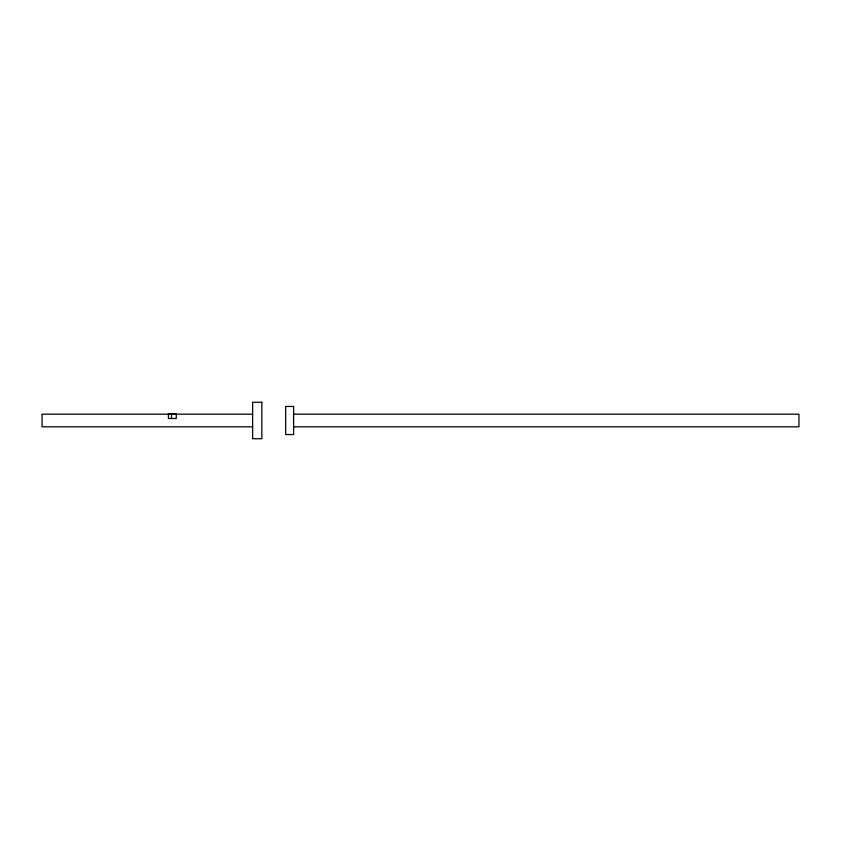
<?xml version="1.0" encoding="UTF-8"?>
<svg xmlns="http://www.w3.org/2000/svg" width="841" height="841" viewBox="0 0 841 841"><rect width="100%" height="100%" fill="white"/><g stroke="black" fill="none" stroke-linecap="round" stroke-linejoin="round"><path stroke-width="1.26" d="M252.636 414.182L42.05 414.182L42.05 426.818L252.636 426.818M293.604 414.182L798.95 414.182L798.95 426.818L293.604 426.818M171.49 413.919L171.49 418.503M261.845 402.261L252.636 402.261L252.636 438.739L261.845 438.739L261.845 402.261M293.604 406.445L285.688 406.445L285.688 434.555L293.604 434.555L293.604 406.445M176.263 413.919L168.41 413.919L168.41 418.503L176.263 418.503L176.263 413.919"/></g></svg>
